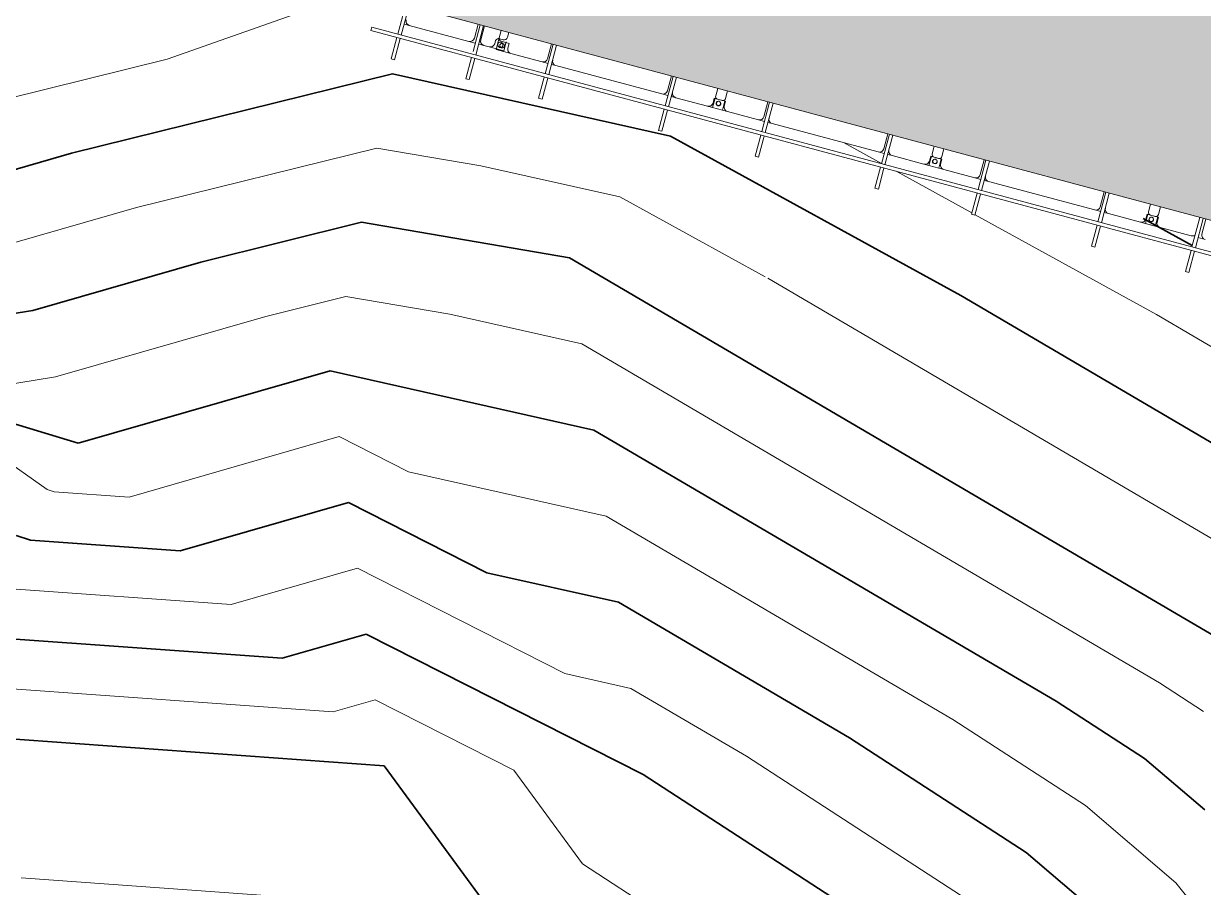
# Model space of a CAD drawing. Header units: millimetres. Extents: x -861324 to 439029, y -308065 to 694685.
# Drawn here: x -190144 to -176927, y 227030 to 236711 of the extents above; entities that cross this region are included whole.
import ezdxf

# ---------------------------------------------------------------- set-up
doc = ezdxf.new("R2010")
doc.units = ezdxf.units.MM
for name, color, linetype, lineweight in [('A-DETL-GENF', 92, 'Continuous', 9), ('A-DETL-MBND', 5, 'Continuous', 9), ('A-DETL-THIN', 151, 'Continuous', 9), ('A-GENM', 13, 'Continuous', 9), ('C-TOPO-MAJR', 7, 'Continuous', 35), ('C-TOPO-MINR', 7, 'Continuous', 9), ('S-BEAM', 12, 'Continuous', 9)]:
    doc.layers.add(name, color=color, linetype=linetype, lineweight=lineweight)

# ---------------------------------------------------------------- blocks, each defined once
blk = doc.blocks.new('Dai phaodi lai - DẢI PHAO ĐI LẠI-17681-BỐ TRÍ BÈ PIN HỒ BẢN MÒNG')
at = {"layer": 'A-GENM', "color": 7}
for p, q in [((54067, 748), (54010, 748)), ((54105, 671), (54105, 710)), ((54173, 629), (54136, 629)), ((54223, 517), (54223, 579)), ((54010, 467), (54173, 467)), ((54173, 393), (54010, 393)), ((54223, -348), (54223, 343))]:
    blk.add_line(p, q, dxfattribs=at)
at = {"layer": 'A-GENM', "color": 9}
for p, q in [((54119, 748), (54223, 748)), ((54223, 748), (54119, 748)), ((54223, 748), (54223, 579)), ((54223, 579), (54223, 748)), ((54136, 629), (54173, 629)), ((54173, 629), (54136, 629)), ((54136, 629), (54173, 629)), ((54223, 579), (54223, 457)), ((54223, 517), (54223, 457)), ((54223, 417), (54223, 343)), ((54223, 417), (54223, 343)), ((54223, -348), (54223, -408)), ((54223, -348), (54223, -408))]:
    blk.add_line(p, q, dxfattribs=at)
at = {"layer": 'A-GENM', "color": 7}
for centre, radius, start, end in [((54067, 710), 38, 360, 90), ((54145, 668), 40, 176.4919, 256.8115), ((54173, 579), 50, 0, 90), ((54173, 517), 50, 270, 0), ((54173, 343), 50, 360, 90), ((54173, -348), 50, 270, 360)]:
    blk.add_arc(centre, radius, start, end, dxfattribs=at)
at = {"layer": 'A-GENM', "color": 9}
for centre, radius, start, end in [((54145, 668), 40, 189.8785, 216.6517), ((54145, 668), 40, 189.8785, 216.6517), ((54145, 668), 40, 189.8785, 216.6517), ((54168, 693), 30, 90, 270), ((54168, 693), 30, 90, 270), ((54168, 693), 30, 270, 90), ((54168, 693), 30, 270, 90), ((54145, 668), 40, 243.4249, 256.8115), ((54145, 668), 40, 243.4249, 256.8115), ((54145, 668), 40, 243.4249, 256.8115), ((54173, 579), 50, 0, 90), ((54173, 579), 50, 0, 90), ((54173, 579), 50, 0, 90), ((54173, 517), 50, 270, 300), ((54173, 343), 50, 360, 30)]:
    blk.add_arc(centre, radius, start, end, dxfattribs=at)
blk = doc.blocks.new('Dầm C52 - Dầm C52-24591-BỐ TRÍ BÈ PIN HỒ BẢN MÒNG')
at = {"layer": 'S-BEAM', "color": 7}
for p, q in [((-27536, -20), (-27536, 20)), ((-27536, 20), (-27291, 20)), ((-27251, 20), (-23271, 20)), ((-27291, -20), (-27536, -20)), ((-23271, -20), (-27251, -20))]:
    blk.add_line(p, q, dxfattribs=at)
blk = doc.blocks.new('Dầm C52 - Dầm C52-V24-BỐ TRÍ BÈ PIN HỒ BẢN MÒNG')
at = {"layer": 'S-BEAM', "color": 7}
for p, q in [((-27536, -20), (-27536, 20)), ((-27536, 20), (-27291, 20)), ((-27219, 20), (-26909, 20)), ((-27291, -20), (-27536, -20)), ((-26909, -20), (-27251, -20))]:
    blk.add_line(p, q, dxfattribs=at)
blk = doc.blocks.new('Dầm C52 - Dầm C52-V25-BỐ TRÍ BÈ PIN HỒ BẢN MÒNG')
at = {"layer": 'S-BEAM', "color": 7}
for p, q in [((-27536, -20), (-27536, 20)), ((-27536, 20), (-27291, 20)), ((-27251, 20), (-26909, 20)), ((-27291, -20), (-27536, -20)), ((-26909, -20), (-27251, -20))]:
    blk.add_line(p, q, dxfattribs=at)
blk = doc.blocks.new('Dai phao do pin - DẢI PHAO ĐỠ PIN-15978-BỐ TRÍ BÈ PIN HỒ BẢN MÒNG')
at = {"layer": 'A-DETL-MBND', "color": 254}
for p, q in [((-1312, 0), (-1312, -88)), ((-730, -173), (-730, 0)), ((660, -173), (660, 0)), ((1198, 0), (1198, -88)), ((1312, -88), (1312, 0)), ((1780, -173), (1780, 0)), ((3170, -173), (3170, 0)), ((3708, 0), (3708, -88)), ((3822, -88), (3822, 0)), ((4290, -173), (4290, 0)), ((5680, -173), (5680, 0)), ((6218, 0), (6218, -88)), ((6332, -88), (6332, 0)), ((6860, 0), (6860, -173)), ((-1312, -223), (-1312, -88)), ((-1312, -88), (-1312, -223)), ((-1282, -118), (-1190, -118)), ((-1190, -118), (-1282, -118)), ((-1282, -118), (-1190, -118)), ((-1190, -118), (-1282, -118)), ((-1190, -118), (-1190, -173)), ((-1190, -173), (-1190, -118)), ((-1190, -118), (-1190, -173)), ((-1190, -173), (-1190, -118)), ((1190, -173), (1190, -118)), ((1190, -118), (1282, -118)), ((1282, -118), (1190, -118)), ((1190, -118), (1190, -173)), ((1190, -173), (1190, -118)), ((1190, -118), (1190, -173)), ((1190, -118), (1282, -118)), ((1282, -118), (1190, -118)), ((1198, -223), (1198, -116)), ((1198, -116), (1198, -223)), ((1228, -118), (1320, -118)), ((1320, -118), (1228, -118)), ((1228, -118), (1320, -118)), ((1320, -118), (1228, -118)), ((1312, -116), (1312, -223)), ((1312, -223), (1312, -116)), ((1320, -118), (1320, -173)), ((1320, -173), (1320, -118)), ((1320, -118), (1320, -173)), ((1320, -173), (1320, -118)), ((3700, -173), (3700, -118)), ((3700, -118), (3792, -118)), ((3792, -118), (3700, -118)), ((3700, -118), (3700, -173)), ((3700, -173), (3700, -118)), ((3700, -118), (3700, -173)), ((3700, -118), (3792, -118)), ((3792, -118), (3700, -118)), ((3708, -223), (3708, -116)), ((3708, -116), (3708, -223)), ((3738, -118), (3830, -118)), ((3830, -118), (3738, -118)), ((3738, -118), (3830, -118)), ((3830, -118), (3738, -118)), ((3822, -116), (3822, -223)), ((3822, -223), (3822, -116)), ((3830, -118), (3830, -173)), ((3830, -173), (3830, -118)), ((3830, -118), (3830, -173)), ((3830, -173), (3830, -118)), ((6210, -173), (6210, -118)), ((6210, -118), (6302, -118)), ((6302, -118), (6210, -118)), ((6210, -118), (6210, -173)), ((6210, -173), (6210, -118)), ((6210, -118), (6210, -173)), ((6210, -118), (6302, -118)), ((6302, -118), (6210, -118)), ((6218, -223), (6218, -116)), ((6218, -116), (6218, -223)), ((6248, -118), (6340, -118)), ((6340, -118), (6248, -118)), ((6248, -118), (6340, -118)), ((6340, -118), (6248, -118)), ((6332, -116), (6332, -223)), ((6332, -223), (6332, -116)), ((6340, -118), (6340, -173)), ((6340, -173), (6340, -118)), ((6340, -118), (6340, -173)), ((6340, -173), (6340, -118)), ((-1140, -223), (-1312, -223)), ((-1312, -223), (-1140, -223)), ((-1140, -223), (-780, -223)), ((-710, -223), (-780, -223)), ((-710, -223), (-780, -223)), ((-620, -223), (-670, -223)), ((-620, -223), (-670, -223)), ((-620, -223), (610, -223)), ((680, -223), (610, -223)), ((680, -223), (610, -223)), ((770, -223), (720, -223)), ((770, -223), (720, -223)), ((770, -223), (1140, -223)), ((1312, -223), (1140, -223)), ((1140, -223), (1312, -223)), ((1370, -223), (1198, -223)), ((1198, -223), (1370, -223)), ((1370, -223), (1730, -223)), ((1800, -223), (1730, -223)), ((1800, -223), (1730, -223)), ((1890, -223), (1840, -223)), ((1890, -223), (1840, -223)), ((1890, -223), (3120, -223)), ((3190, -223), (3120, -223)), ((3190, -223), (3120, -223)), ((3280, -223), (3230, -223)), ((3280, -223), (3230, -223)), ((3280, -223), (3650, -223)), ((3822, -223), (3650, -223)), ((3650, -223), (3822, -223)), ((3880, -223), (3708, -223)), ((3708, -223), (3880, -223)), ((3880, -223), (4240, -223)), ((4310, -223), (4240, -223)), ((4310, -223), (4240, -223)), ((4400, -223), (4350, -223)), ((4400, -223), (4350, -223)), ((4400, -223), (5630, -223)), ((5700, -223), (5630, -223)), ((5700, -223), (5630, -223)), ((5790, -223), (5740, -223)), ((5790, -223), (5740, -223)), ((5790, -223), (6160, -223)), ((6332, -223), (6160, -223)), ((6160, -223), (6332, -223)), ((6390, -223), (6218, -223)), ((6218, -223), (6390, -223)), ((6390, -223), (6750, -223)), ((6910, -223), (6830, -223)), ((6910, -223), (6830, -223))]:
    blk.add_line(p, q, dxfattribs=at)
for centre, radius, start, end in [((-1282, -88), 30, 180, 270), ((-1282, -88), 30, 180, 270), ((-1282, -88), 30, 180, 270), ((-1282, -88), 30, 180, 270), ((1228, -88), 30, 180, 270), ((1228, -88), 30, 240, 270), ((1228, -88), 30, 240, 270), ((1228, -88), 30, 240, 270), ((1282, -88), 30, 270, 360), ((3738, -88), 30, 180, 270), ((3738, -88), 30, 240, 270), ((3738, -88), 30, 240, 270), ((3738, -88), 30, 240, 270), ((3792, -88), 30, 270, 360), ((6248, -88), 30, 180, 270), ((6248, -88), 30, 240, 270), ((6248, -88), 30, 240, 270), ((6248, -88), 30, 240, 270), ((6302, -88), 30, 270, 360), ((-1259, -162), 25, 0, 180), ((-1259, -162), 25, 0, 180), ((-1259, -162), 25, 180, 0), ((-1259, -162), 25, 180, 0), ((-1140, -173), 50, 180, 270), ((-1140, -173), 50, 180, 255), ((-1140, -173), 50, 180, 255), ((-1140, -173), 50, 180, 255), ((-780, -173), 50, 270, 360), ((-780, -173), 50, 270, 300), ((-620, -173), 50, 180, 270), ((-620, -173), 50, 180, 210), ((610, -173), 50, 270, 360), ((610, -173), 50, 270, 300), ((770, -173), 50, 180, 270), ((770, -173), 50, 180, 210), ((1140, -173), 50, 270, 360), ((1140, -173), 50, 270, 0), ((1140, -173), 50, 270, 360), ((1140, -173), 50, 270, 0), ((1249, -162), 25, 0, 180), ((1249, -162), 25, 360, 180), ((1249, -162), 25, 180, 0), ((1249, -162), 25, 180, 360), ((1251, -162), 25, 0, 180), ((1251, -162), 25, 0, 180), ((1251, -162), 25, 180, 0), ((1251, -162), 25, 180, 0), ((1370, -173), 50, 180, 270), ((1370, -173), 50, 180, 255), ((1370, -173), 50, 180, 255), ((1370, -173), 50, 180, 255), ((1730, -173), 50, 270, 360), ((1730, -173), 50, 270, 300), ((1890, -173), 50, 180, 270), ((1890, -173), 50, 180, 210), ((3120, -173), 50, 270, 360), ((3120, -173), 50, 270, 300), ((3280, -173), 50, 180, 270), ((3280, -173), 50, 180, 210), ((3650, -173), 50, 270, 360), ((3650, -173), 50, 270, 0), ((3650, -173), 50, 270, 360), ((3650, -173), 50, 270, 0), ((3759, -162), 25, 0, 180), ((3759, -162), 25, 360, 180), ((3759, -162), 25, 180, 0), ((3759, -162), 25, 180, 360), ((3761, -162), 25, 0, 180), ((3761, -162), 25, 0, 180), ((3761, -162), 25, 180, 0), ((3761, -162), 25, 180, 360), ((3880, -173), 50, 180, 270), ((3880, -173), 50, 180, 255), ((3880, -173), 50, 180, 255), ((3880, -173), 50, 180, 255), ((4240, -173), 50, 270, 360), ((4240, -173), 50, 270, 300), ((4400, -173), 50, 180, 270), ((4400, -173), 50, 180, 210), ((5630, -173), 50, 270, 360), ((5630, -173), 50, 270, 300), ((5790, -173), 50, 180, 270), ((5790, -173), 50, 180, 210), ((6160, -173), 50, 270, 360), ((6160, -173), 50, 270, 0), ((6160, -173), 50, 270, 360), ((6160, -173), 50, 270, 0), ((6269, -162), 25, 0, 180), ((6269, -162), 25, 360, 180), ((6269, -162), 25, 180, 0), ((6269, -162), 25, 180, 360), ((6271, -162), 25, 0, 180), ((6271, -162), 25, 0, 180), ((6271, -162), 25, 180, 0), ((6271, -162), 25, 180, 0), ((6390, -173), 50, 180, 270), ((6390, -173), 50, 180, 255), ((6390, -173), 50, 180, 255), ((6390, -173), 50, 180, 255), ((6750, -173), 50, 270, 315), ((6750, -173), 50, 270, 300), ((6910, -173), 50, 180, 270), ((6910, -173), 50, 180, 210)]:
    blk.add_arc(centre, radius, start, end, dxfattribs=at)
blk = doc.blocks.new('Dầm C52 - Hộp 40x60-V62-BỐ TRÍ BÈ PIN HỒ BẢN MÒNG')
at = {"layer": 'S-BEAM', "color": 7}
for p, q in [((-92418, -20), (-92418, 20)), ((-92418, 20), (-57059, 20)), ((-57059, -20), (-92418, -20))]:
    blk.add_line(p, q, dxfattribs=at)
blk = doc.blocks.new('HOBANMONG_BEPIN 2_rvt-1-BỐ TRÍ BÈ PIN HỒ BẢN MÒNG')
at = {"layer": 'A-GENM', "lineweight": 9}
for name, p, rotation in [('Dai phaodi lai - DẢI PHAO ĐI LẠI-17681-BỐ TRÍ BÈ PIN HỒ BẢN MÒNG', (-171453, 288975), 254.9999999999998), ('Dai phao do pin - DẢI PHAO ĐỠ PIN-15978-BỐ TRÍ BÈ PIN HỒ BẢN MÒNG', (-183525, 236295), 344.9999999999998)]:
    blk.add_blockref(name, p, dxfattribs=dict(at, rotation=rotation))
at = {"layer": 'S-BEAM', "lineweight": 9}
for name, p, rotation in [('Dầm C52 - Dầm C52-24591-BỐ TRÍ BÈ PIN HỒ BẢN MÒNG', (-178881, 262909), 74.99999999999777), ('Dầm C52 - Dầm C52-V24-BỐ TRÍ BÈ PIN HỒ BẢN MÒNG', (-178045, 262685), 74.99999999999777), ('Dầm C52 - Dầm C52-V25-BỐ TRÍ BÈ PIN HỒ BẢN MÒNG', (-177228, 262466), 74.99999999999777), ('Dầm C52 - Dầm C52-V25-BỐ TRÍ BÈ PIN HỒ BẢN MÒNG', (-175885, 262106), 74.99999999999777), ('Dầm C52 - Dầm C52-V25-BỐ TRÍ BÈ PIN HỒ BẢN MÒNG', (-174803, 261817), 74.99999999999777), ('Dầm C52 - Dầm C52-V25-BỐ TRÍ BÈ PIN HỒ BẢN MÒNG', (-173461, 261457), 74.99999999999777), ('Dầm C52 - Dầm C52-V25-BỐ TRÍ BÈ PIN HỒ BẢN MÒNG', (-172379, 261167), 74.99999999999777), ('Dầm C52 - Dầm C52-V25-BỐ TRÍ BÈ PIN HỒ BẢN MÒNG', (-171036, 260807), 74.99999999999777), ('Dầm C52 - Dầm C52-V25-BỐ TRÍ BÈ PIN HỒ BẢN MÒNG', (-169983, 260525), 74.99999999999777), ('Dầm C52 - Hộp 40x60-V62-BỐ TRÍ BÈ PIN HỒ BẢN MÒNG', (-96979, 212731), 344.9999999999994)]:
    blk.add_blockref(name, p, dxfattribs=dict(at, rotation=rotation))

msp = doc.modelspace()

# ---------------------------------------------------------------- hatches: boundary and pattern name
at = {"layer": 'A-DETL-GENF'}
msp.add_hatch(color=8, dxfattribs=at).paths.add_polyline_path([(-10434, 183721), (-6295, 199164), (27670, 190063), (35952, 220973), (106311, 202120), (109408, 213682), (120971, 210584), (127700, 235698), (-153146, 310950), (-159871, 285852), (-171458, 288956), (-185431, 236806), (-152001, 227848), (-156142, 212394), (-49442, 183803), (-46850, 193478), (-14059, 184692)])

# ---------------------------------------------------------------- linework, layer by layer
at = {"layer": 'A-DETL-THIN'}
msp.add_line((-185431, 236806), (-152001, 227848), dxfattribs=at)
at = {"layer": 'C-TOPO-MAJR'}
for p, q in [((-189606, 235257), (-186013, 236149)), ((-186013, 236149), (-182897, 235450)), ((-182897, 235450), (-179645, 233663)), ((-190548, 234986), (-189606, 235257)), ((-188157, 234038), (-186360, 234484)), ((-186360, 234484), (-184030, 234086)), ((-177600, 234525), (-177051, 234224)), ((-184030, 234086), (-176263, 229528)), ((-190041, 233497), (-188157, 234038)), ((-179645, 233663), (-175762, 231383)), ((-191271, 233296), (-190041, 233497)), ((-189534, 232007), (-186708, 232820)), ((-186708, 232820), (-183754, 232156)), ((-191974, 232755), (-189534, 232007)), ((-183754, 232156), (-178576, 229117)), ((-188390, 230803), (-186506, 231344)), ((-186506, 231344), (-184955, 230557)), ((-190226, 230973), (-190067, 230923)), ((-190067, 230923), (-188390, 230803)), ((-184955, 230557), (-183479, 230226)), ((-183479, 230226), (-180890, 228706)), ((-187247, 229598), (-186305, 229869)), ((-186305, 229869), (-183203, 228295)), ((-190599, 229839), (-187247, 229598)), ((-178576, 229117), (-177587, 228475)), ((-191132, 228755), (-186103, 228393)), ((-180890, 228706), (-178911, 227422)), ((-177587, 228475), (-176911, 227898)), ((-186103, 228393), (-184564, 226291)), ((-183203, 228295), (-180235, 226368)), ((-178911, 227422), (-177558, 226268))]:
    msp.add_line(p, q, dxfattribs=at)
at = {"layer": 'C-TOPO-MINR'}
for p, q in [((-188534, 236312), (-186468, 237042)), ((-190330, 235866), (-188534, 236312)), ((-188881, 234648), (-186187, 235316)), ((-186187, 235316), (-185022, 235117)), ((-180952, 235374), (-180532, 235144)), ((-185022, 235117), (-183463, 234768)), ((-180370, 235055), (-179521, 234588)), ((-183463, 234768), (-181838, 233874)), ((-190294, 234241), (-188881, 234648)), ((-179485, 234568), (-177453, 233451)), ((-181808, 233857), (-176012, 230456)), ((-187432, 233429), (-186534, 233652)), ((-186534, 233652), (-185369, 233453)), ((-189787, 232752), (-187432, 233429)), ((-185369, 233453), (-183892, 233121)), ((-177453, 233451), (-175511, 232311)), ((-183892, 233121), (-177420, 229323)), ((-190403, 232652), (-189787, 232752)), ((-188962, 231405), (-186607, 232082)), ((-186607, 232082), (-185832, 231689)), ((-190495, 231924), (-189880, 231490)), ((-185832, 231689), (-183617, 231191)), ((-189880, 231490), (-189800, 231465)), ((-189800, 231465), (-188962, 231405)), ((-183617, 231191), (-179733, 228912)), ((-187818, 230200), (-186405, 230606)), ((-186405, 230606), (-184079, 229426)), ((-190333, 230381), (-187818, 230200)), ((-184079, 229426), (-183341, 229260)), ((-177420, 229323), (-176925, 229001)), ((-190866, 229297), (-186675, 228996)), ((-183341, 229260), (-182046, 228501)), ((-186675, 228996), (-186204, 229131)), ((-186204, 229131), (-184653, 228344)), ((-179733, 228912), (-178249, 227948)), ((-182046, 228501), (-179573, 226895)), ((-184653, 228344), (-183883, 227293)), ((-178249, 227948), (-177234, 227083)), ((-183883, 227293), (-181410, 225688)), ((-190170, 227137), (-186399, 226866)), ((-177234, 227083), (-176599, 226284))]:
    msp.add_line(p, q, dxfattribs=at)

# ---------------------------------------------------------------- block references
at = {"lineweight": 5}
msp.add_blockref('HOBANMONG_BEPIN 2_rvt-1-BỐ TRÍ BÈ PIN HỒ BẢN MÒNG', (0, 0), dxfattribs=at)

doc.saveas('drawing.dxf')
